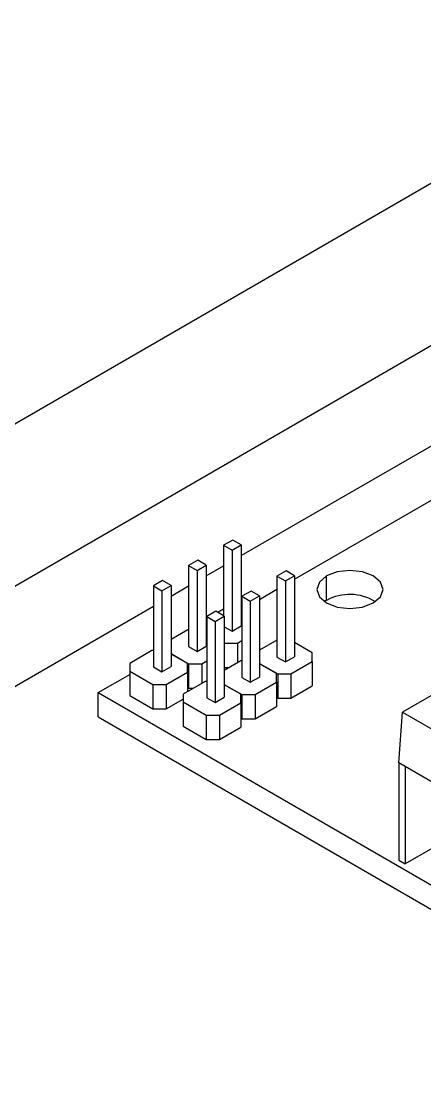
# Model space of a CAD drawing. Header units: millimetres. Extents: x 45 to 155, y 46 to 185.
# Drawn here: x 81.54 to 85.61, y 148.34 to 158.93 of the extents above; entities that cross this region are included whole.
import ezdxf

# ---------------------------------------------------------------- set-up
doc = ezdxf.new("R2010")
doc.units = ezdxf.units.MM

msp = doc.modelspace()

# ---------------------------------------------------------------- linework, layer by layer
at = {"color": 7, "linetype": 'Continuous', "lineweight": 25}
for p, q in [((73.482, 150.259), (88.501, 158.929)), ((74.896, 149.442), (89.915, 158.112)), ((84.296, 153.309), (91.507, 157.472)), ((83.759, 153.546), (89.915, 157.1)), ((83.674, 153.703), (83.582, 153.65)), ((83.759, 153.654), (83.674, 153.703)), ((83.582, 153.65), (83.667, 153.601)), ((83.582, 153.65), (83.582, 152.94)), ((83.667, 153.601), (83.759, 153.654)), ((83.667, 153.601), (83.667, 152.785)), ((83.759, 153.654), (83.759, 152.838)), ((83.321, 153.499), (83.229, 153.446)), ((83.405, 153.45), (83.321, 153.499)), ((83.229, 153.446), (83.314, 153.397)), ((83.229, 153.446), (83.229, 152.63)), ((83.314, 153.397), (83.405, 153.45)), ((83.314, 153.397), (83.314, 152.581)), ((83.405, 153.45), (83.405, 152.634)), ((83.405, 153.342), (83.582, 153.444)), ((84.212, 153.393), (84.12, 153.34)), ((84.296, 153.344), (84.212, 153.393)), ((82.967, 153.295), (82.875, 153.242)), ((83.052, 153.246), (82.967, 153.295)), ((84.12, 153.34), (84.205, 153.291)), ((84.12, 153.34), (84.12, 152.524)), ((84.205, 153.291), (84.296, 153.344)), ((84.205, 153.291), (84.205, 152.475)), ((84.296, 153.344), (84.296, 152.528)), ((84.62, 153.096), (84.62, 153.341)), ((82.875, 153.242), (82.875, 152.426)), ((82.875, 153.242), (82.96, 153.193)), ((82.96, 153.193), (83.052, 153.246)), ((82.96, 153.193), (82.96, 152.377)), ((83.052, 153.246), (83.052, 152.43)), ((83.052, 153.138), (83.229, 153.24)), ((83.858, 153.189), (83.766, 153.136)), ((83.943, 153.14), (83.858, 153.189)), ((83.943, 153.105), (84.12, 153.207)), ((83.766, 153.136), (83.766, 152.319)), ((83.766, 153.136), (83.851, 153.087)), ((83.851, 153.087), (83.943, 153.14)), ((83.851, 153.087), (83.851, 152.27)), ((83.943, 153.14), (83.943, 152.323)), ((84.62, 153.096), (84.598, 153.083)), ((74.896, 148.43), (82.875, 153.036)), ((83.504, 152.985), (83.413, 152.932)), ((83.589, 152.936), (83.504, 152.985)), ((83.581, 153.006), (83.525, 152.973)), ((83.582, 153.006), (83.581, 153.006)), ((83.759, 152.999), (83.766, 153.003)), ((83.766, 152.976), (83.759, 152.98)), ((83.413, 152.909), (83.405, 152.904)), ((83.413, 152.932), (83.413, 152.115)), ((83.413, 152.932), (83.497, 152.883)), ((83.497, 152.883), (83.589, 152.936)), ((83.497, 152.883), (83.497, 152.066)), ((83.589, 152.936), (83.589, 152.119)), ((83.22, 152.797), (83.052, 152.7)), ((83.229, 152.797), (83.22, 152.797)), ((83.405, 152.771), (83.413, 152.767)), ((83.413, 152.764), (83.405, 152.768)), ((83.589, 152.83), (83.667, 152.785)), ((83.667, 152.785), (83.759, 152.838)), ((83.589, 152.665), (83.723, 152.665)), ((83.723, 152.665), (83.766, 152.69)), ((83.723, 152.665), (83.723, 152.467)), ((84.118, 152.695), (83.943, 152.594)), ((84.12, 152.695), (84.118, 152.695)), ((84.476, 152.566), (84.296, 152.67)), ((82.859, 152.589), (82.636, 152.46)), ((82.875, 152.589), (82.859, 152.589)), ((83.052, 152.559), (83.229, 152.457)), ((83.217, 152.46), (83.052, 152.555)), ((83.229, 152.63), (83.314, 152.581)), ((83.314, 152.581), (83.405, 152.634)), ((84.476, 152.479), (84.476, 152.566)), ((82.636, 152.46), (82.636, 152.383)), ((82.875, 152.426), (82.96, 152.377)), ((82.96, 152.377), (83.052, 152.43)), ((83.217, 152.373), (83.217, 152.46)), ((83.229, 152.457), (83.229, 152.212)), ((83.229, 152.457), (83.363, 152.457)), ((83.363, 152.457), (83.413, 152.486)), ((83.363, 152.457), (83.363, 152.259)), ((83.757, 152.487), (83.589, 152.39)), ((83.766, 152.487), (83.757, 152.487)), ((83.943, 152.461), (84.127, 152.355)), ((84.115, 152.358), (83.943, 152.457)), ((84.12, 152.524), (84.205, 152.475)), ((84.205, 152.475), (84.296, 152.528)), ((84.261, 152.355), (84.476, 152.479)), ((84.476, 152.479), (84.476, 152.234)), ((86.195, 152.438), (85.384, 151.969)), ((82.317, 152.166), (82.636, 152.35)), ((82.636, 152.383), (82.868, 152.249)), ((82.636, 152.383), (82.636, 152.138)), ((83.002, 152.249), (83.217, 152.373)), ((83.217, 152.373), (83.217, 152.175)), ((83.589, 152.42), (83.641, 152.42)), ((83.766, 152.319), (83.851, 152.27)), ((83.851, 152.27), (83.943, 152.323)), ((84.115, 152.271), (84.115, 152.358)), ((84.127, 152.355), (84.127, 152.11)), ((84.127, 152.355), (84.261, 152.355)), ((84.261, 152.355), (84.261, 152.11)), ((82.868, 152.249), (82.868, 152.004)), ((82.868, 152.249), (83.002, 152.249)), ((83.002, 152.249), (83.002, 152.004)), ((83.397, 152.279), (83.173, 152.15)), ((83.217, 152.218), (83.229, 152.212)), ((83.413, 152.279), (83.397, 152.279)), ((83.589, 152.249), (83.766, 152.147)), ((83.754, 152.15), (83.589, 152.245)), ((83.9, 152.147), (84.115, 152.271)), ((84.115, 152.271), (84.115, 152.026)), ((84.261, 152.11), (84.476, 152.234)), ((82.317, 152.166), (89.823, 147.833)), ((82.317, 151.921), (82.317, 152.166)), ((82.636, 152.138), (82.868, 152.004)), ((83.173, 152.15), (83.173, 152.073)), ((83.229, 152.212), (83.28, 152.212)), ((83.413, 152.115), (83.497, 152.066)), ((83.497, 152.066), (83.589, 152.119)), ((83.754, 152.063), (83.754, 152.15)), ((83.766, 152.147), (83.9, 152.147)), ((83.766, 152.147), (83.766, 151.902)), ((83.9, 152.147), (83.9, 151.902)), ((84.115, 152.116), (84.127, 152.11)), ((84.127, 152.11), (84.261, 152.11)), ((82.868, 152.004), (83.002, 152.004)), ((83.002, 152.004), (83.173, 152.102)), ((83.173, 152.073), (83.405, 151.938)), ((83.173, 152.073), (83.173, 151.828)), ((83.539, 151.938), (83.754, 152.063)), ((83.754, 152.063), (83.754, 151.818)), ((83.9, 151.902), (84.115, 152.026)), ((82.317, 151.921), (89.823, 147.588)), ((83.405, 151.938), (83.405, 151.693)), ((83.405, 151.938), (83.539, 151.938)), ((83.539, 151.938), (83.539, 151.693)), ((83.754, 151.908), (83.766, 151.902)), ((83.766, 151.902), (83.9, 151.902)), ((85.347, 151.458), (85.384, 151.969)), ((85.384, 151.969), (88.948, 149.912)), ((83.173, 151.828), (83.405, 151.693)), ((83.539, 151.693), (83.754, 151.818)), ((83.405, 151.693), (83.539, 151.693)), ((85.412, 151.421), (85.347, 151.458)), ((85.347, 151.458), (85.347, 150.478)), ((85.904, 151.136), (85.412, 151.421)), ((85.412, 151.421), (85.412, 150.441)), ((85.904, 150.725), (85.412, 150.441)), ((85.347, 150.478), (85.412, 150.441))]:
    msp.add_line(p, q, dxfattribs=at)
at = {"color": 7, "linetype": 'Continuous', "lineweight": 25, "flags": 128}
msp.add_lwpolyline([(84.62, 153.341), (84.547, 153.279), (84.522, 153.205), (84.547, 153.131), (84.62, 153.069), (84.728, 153.027), (84.855, 153.013), (84.983, 153.027), (85.091, 153.069), (85.163, 153.131), (85.189, 153.205), (85.163, 153.279), (85.091, 153.341), (84.983, 153.383), (84.855, 153.397), (84.728, 153.383), (84.62, 153.341)], dxfattribs=at)
at = {"color": 7, "linetype": 'Continuous', "lineweight": 25}
msp.add_arc((84.854, 152.663), 0.492, 58.3785, 118.4638, dxfattribs=at)

doc.saveas('drawing.dxf')
